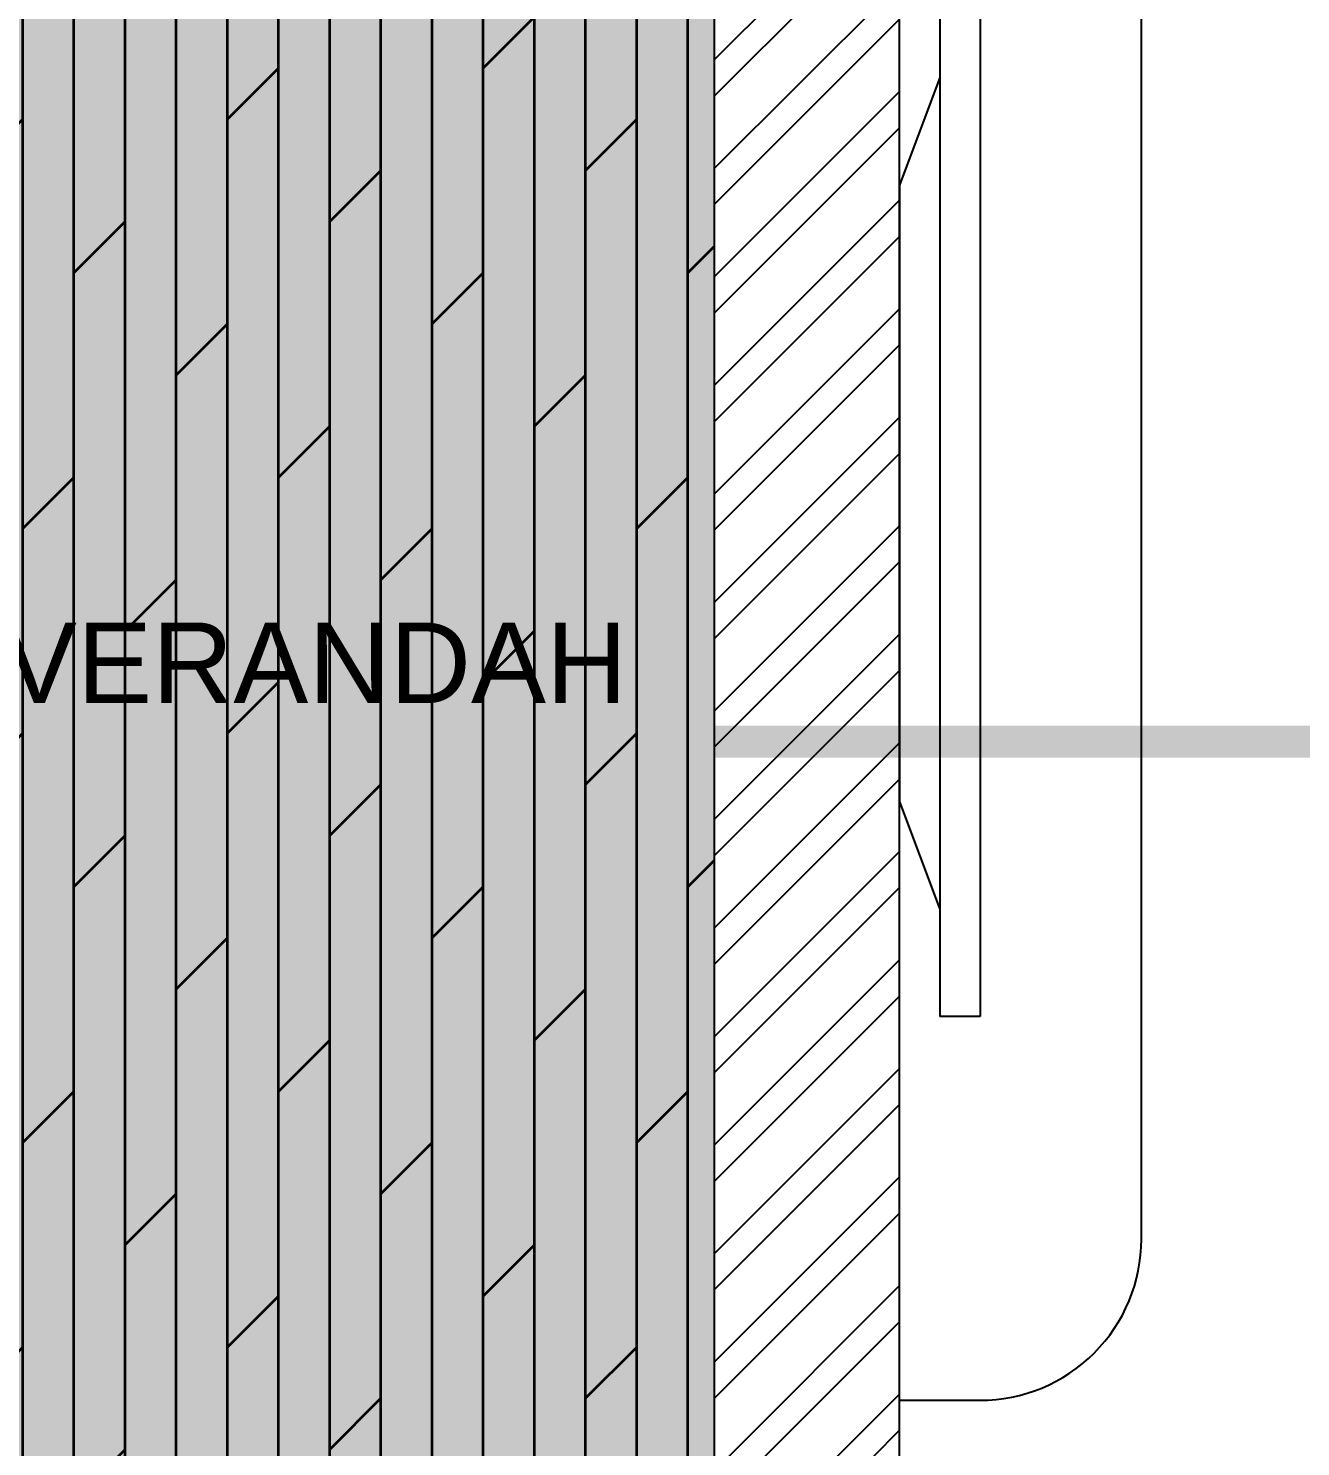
# Model space of a CAD drawing. Header units: millimetres. Extents: x 0 to 59560, y 0 to 21447.
# Drawn here: x 31901 to 33480, y 14140 to 15900 of the extents above; entities that cross this region are included whole.
import ezdxf

# ---------------------------------------------------------------- set-up
doc = ezdxf.new("R2010")
doc.units = ezdxf.units.MM
doc.header["$LTSCALE"] = 150
doc.linetypes.add('DASHED', pattern=[0.75, 0.5, -0.25])
for name, color, linetype in [('ad-Furniture', 8, 'Continuous'), ('ad-Text', 7, 'Continuous'), ('ad-Verandah', 33, 'Continuous'), ('ad-Wall', 240, 'Continuous'), ('ad-Wall hatch', 8, 'Continuous')]:
    doc.layers.add(name, color=color, linetype=linetype)
doc.layers.add('ad-Landscape', color=7, linetype='Continuous', lineweight=35, true_color=0x007f00)
doc.layers.add('ad-Secondary Roof', color=6, linetype='Continuous', true_color=0xff00ff)
doc.styles.get("Standard").update_dxf_attribs({"font": 'arial.ttf'})

# ---------------------------------------------------------------- blocks, each defined once
blk = doc.blocks.new('zw$FB80')
at = {"layer": 'ad-Furniture', "ltscale": 0.125}
for p, q in [((-100, -1273.5), (-100, -2573.5)), ((-50, -1273.5), (-50, -2573.5)), ((-50, -1408.3), (0, -1541.9)), ((0, -1541.9), (0, -2306)), ((-50, -2439.6), (0, -2306)), ((-100, -2573.5), (-50, -2573.5))]:
    blk.add_line(p, q, dxfattribs=at)
blk.add_lwpolyline([(0, -3050), (-100, -3050, -0.414214), (-300, -2850), (-300, 0)], format="xyb", dxfattribs=at)
blk = doc.blocks.new('zw$5E5B')
at = {"transparency": 33554559}
h = blk.add_hatch(color=43, dxfattribs=at)
h.dxf.hatch_style = 1
h.paths.add_polyline_path([(0, 0), (1520, 0), (1520, -4925), (0, -4925)])
at = {"layer": 'ad-Landscape', "transparency": 33554687}
h = blk.add_hatch(dxfattribs=at)
h.set_pattern_fill('DOLMIT', color=44, scale=10, angle=90)
h.set_pattern_definition([(90, (935, -10946.34), (-63.5, 5e-14), []), (135, (935, -10946.34), (-127, -127), [89.8026, -179.605])])
h.paths.add_polyline_path([(0, 0), (1520, 0), (1520, -4925), (0, -4925)])
at = {"layer": 'ad-Verandah', "lineweight": 9}
blk.add_lwpolyline([(0, 0), (1520, 0), (1520, -4925), (0, -4925)], close=True, dxfattribs=at)
blk = doc.blocks.new('zw$BA31')
at = {"layer": 'ad-Secondary Roof', "linetype": 'DASHED', "ltscale": 2, "const_width": 40}
for points in [[(-19695, 565), (-18874.4, -2497.5), (-19695, -5560)], [(-12462.4, -2497.5), (-18874.4, -2497.5)]]:
    blk.add_lwpolyline(points, dxfattribs=at)

msp = doc.modelspace()

# ---------------------------------------------------------------- hatches: boundary and pattern name
at = {"layer": 'ad-Wall hatch'}
h = msp.add_hatch(dxfattribs=at)
h.set_pattern_fill('ANSI32', color=256, scale=10)
h.set_pattern_definition([(45, (32602.6, 3722.27), (-67.35192, 67.35192), []), (45, (32647.5, 3722.27), (-67.35192, 67.35192), [])])
h.paths.add_polyline_path([(46792.6, 8252.3), (46792.6, 8582.3), (37537.6, 8582.3), (37537.6, 8352.3), (37637.6, 8352.3), (37637.6, 7652.3), (37752.6, 7652.3), (37752.6, 8352.3), (40952.6, 8352.3), (40952.6, 6852.3), (39452.6, 6852.3), (39452.6, 6737.3), (40952.6, 6737.3), (40952.6, 3952.3), (37752.6, 3952.3), (37752.6, 6737.3), (38652.6, 6737.3), (38652.6, 6852.3), (37637.6, 6852.3), (37637.6, 3952.3), (32982.6, 3952.3), (32982.6, 8352.3), (36637.6, 8352.3), (36637.6, 8582.3), (36232.6, 8582.3), (36232.6, 12782.3), (32982.6, 12782.3), (32982.6, 12927.3), (32752.6, 12927.3), (32752.6, 12552.3), (36002.6, 12552.3), (36002.6, 8582.3), (32752.6, 8582.3), (32752.6, 3722.3), (41182.6, 3722.3), (41182.6, 8352.3), (46562.6, 8352.3), (46562.6, 8252.3)])
h.paths.add_polyline_path([(46562.6, 7402.3), (46562.6, 3722.3), (47492.6, 3722.3), (47492.6, 3952.3), (46792.6, 3952.3), (46792.6, 7402.3)])
h.paths.add_polyline_path([(48152.6, 12552.3), (48152.6, 8352.3), (50697.6, 8352.3), (50697.6, 3952.3), (48342.6, 3952.3), (48342.6, 3722.3), (50927.6, 3722.3), (50927.6, 8582.3), (48382.6, 8582.3), (48382.6, 12552.3), (50927.6, 12552.3), (50927.6, 17477.3), (32752.6, 17477.3), (32752.6, 14127.3), (32982.6, 14127.3), (32982.6, 17247.3), (38052.6, 17247.3), (38052.6, 12552.3), (40292.6, 12552.3), (40292.6, 12782.3), (40192.6, 12782.3), (40192.6, 13632.3), (40077.6, 13632.3), (40077.6, 12782.3), (38282.6, 12782.3), (38282.6, 17247.3), (40077.6, 17247.3), (40077.6, 14397.3), (40192.6, 14397.3), (40192.6, 17247.3), (43622.6, 17247.3), (43622.6, 12782.3), (41192.6, 12782.3), (41192.6, 12552.3), (46952.6, 12552.3), (46952.6, 12782.3), (46537.6, 12782.3), (46537.6, 13277.3), (46307.6, 13277.3), (46307.6, 12667.3), (43852.6, 12667.3), (43852.6, 14372.3), (44857.6, 14372.3), (44857.6, 14487.3), (43852.6, 14487.3), (43852.6, 17247.3), (46307.6, 17247.3), (46307.6, 14487.3), (45657.6, 14487.3), (45657.6, 14372.3), (46537.6, 14372.3), (46537.6, 17247.3), (50697.6, 17247.3), (50697.6, 12782.3), (47852.6, 12782.3), (47852.6, 12552.3)])

# ---------------------------------------------------------------- linework, layer by layer
at = {"layer": 'ad-Wall'}
msp.add_lwpolyline([(50927.6, 17477.3), (32752.6, 17477.3), (32752.6, 14127.3), (32982.6, 14127.3), (32982.6, 17247.3), (38052.6, 17247.3), (38052.6, 12552.3), (40292.6, 12552.3), (40292.6, 12782.3), (40192.6, 12782.3), (40192.6, 13632.3), (40077.6, 13632.3), (40077.6, 12782.3), (38282.6, 12782.3), (38282.6, 17247.3), (40077.6, 17247.3), (40077.6, 14397.3), (40192.6, 14397.3), (40192.6, 17247.3), (43622.6, 17247.3), (43622.6, 12782.3), (41192.6, 12782.3), (41192.6, 12552.3), (46952.6, 12552.3)], dxfattribs=at)

# ---------------------------------------------------------------- block references
msp.add_blockref('zw$BA31', (50927.6, 17512.3))
at = {"xscale": -1}
msp.add_blockref('zw$5E5B', (32752.6, 17477.3), dxfattribs=at)
at = {"layer": 'ad-Furniture', "xscale": -1}
msp.add_blockref('zw$FB80', (32982.6, 17247.3), dxfattribs=at)

# ---------------------------------------------------------------- texts
at = {"layer": 'ad-Text', "insert": (31983.3, 15111.9), "char_height": 100, "width": 1597.156, "attachment_point": 5}
msp.add_mtext("\\pxt25;5' WIDE VERANDAH", dxfattribs=at)

doc.saveas('drawing.dxf')
